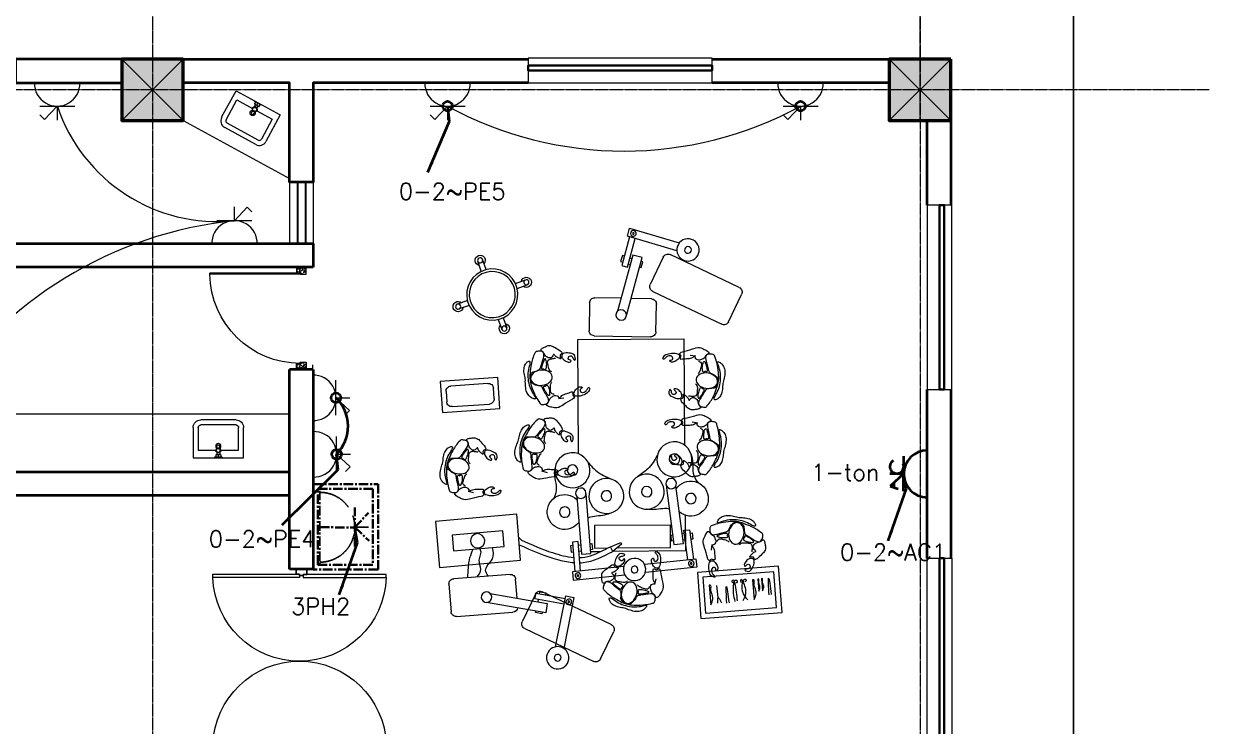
# Model space of a CAD drawing. Header units: millimetres. Extents: x 2402294 to 3337895, y 3394997 to 3969149.
# Drawn here: x 2469517 to 2481103, y 3837502 to 3844364 of the extents above; entities that cross this region are included whole.
import ezdxf

# ---------------------------------------------------------------- set-up
doc = ezdxf.new("R2010")
doc.units = ezdxf.units.MM
doc.header["$MEASUREMENT"] = 0
doc.linetypes.add('CENTER', pattern=[2, 1.25, -0.25, 0.25, -0.25])
doc.linetypes.add('DASHED', pattern=[0.75, 0.5, -0.25])
for name, color, linetype, lineweight in [('0newfurnture', 30, 'Continuous', 15), ('centreline', 52, 'CENTER', 5), ('Column-0.5', 14, 'Continuous', 50), ('door', 41, 'Continuous', 5), ('Door Opening-0.09', 253, 'Continuous', 9), ('Furniture Hospital-0.09', 44, 'Continuous', 9), ('Hatch', 9, 'Continuous', 9), ('hidden lines', 205, 'DASHED', 5), ('layout', 65, 'Continuous', 5), ('Power Sockets City supply', 141, 'Continuous', 13), ('Sill Level', 140, 'Continuous', 20), ('stairs', 6, 'Continuous', 25), ('WALL 0.2', 7, 'Continuous', 20), ('wall 0.4', 7, 'Continuous', 40), ('WINDOW', 152, 'Continuous', 30), ('Windows Plan', 152, 'Continuous', 35)]:
    doc.layers.add(name, color=color, linetype=linetype, lineweight=lineweight)
doc.layers.add('power socket 3phase line', color=54, linetype='CENTER')
doc.layers.add('Wires', color=1, linetype='Continuous')
doc.styles.add('romans', font='romans.shx')
doc.styles.get("Standard").update_dxf_attribs({"font": 'arial.ttf'})
doc.dimstyles.get("Standard").update_dxf_attribs({"dimtxt": 500, "dimasz": 100, "dimexe": 100, "dimexo": 200, "dimgap": 0.09, "dimtad": 0, "dimtoh": 1, "dimdec": 0, "dimzin": 0, "dimdsep": 46, "dimtxsty": 'Standard', "dimblk": 'DOT', "dimcen": 0, "dimclrd": 256, "dimclre": 256, "dimclrt": 256, "dimadec": 0, "dimazin": 0, "dimtfac": 1, "dimtdec": 0, "dimtofl": 0, "dimtmove": 0, "dimatfit": 3, "dimfxl": 1, "dimtolj": 1, "dimtzin": 0, "dimlwd": -1, "dimlwe": -1, "dimarcsym": 1})

# ---------------------------------------------------------------- blocks, each defined once
blk = doc.blocks.new('MAIN DOOR')
at = {"layer": 'door', "ltscale": 1000}
for points in [[(2346.08, 190.6), (2346.08, 188.53)], [(2348.88, 188.12), (2347.4, 188.12), (2347.4, 188.53), (2346.08, 188.53), (2346.08, 190.6), (2350.2, 190.6)], [(2347.4, 188.12), (2348.88, 188.12), (2348.88, 188.53), (2350.2, 188.53), (2350.2, 190.6), (2346.08, 190.6)], [(2350.2, 190.6), (2350.2, 188.53)], [(2313.41, 120.66), (2347.33, 120.66), (2347.33, 121.91), (2313.41, 121.91), (2313.41, 120.66)], [(2348.82, 121.07), (2347.33, 121.07), (2347.33, 120.66), (2346.01, 120.66), (2346.01, 118.6), (2350.14, 118.6)], [(2347.33, 121.07), (2348.82, 121.07), (2348.82, 120.66), (2350.14, 120.66), (2350.14, 118.6), (2346.01, 118.6)], [(2346.01, 118.6), (2346.01, 120.66)], [(2381.26, 120.66), (2348.82, 120.66), (2348.82, 121.91), (2381.26, 121.91), (2381.26, 120.66)], [(2350.14, 118.6), (2350.14, 120.66)]]:
    blk.add_lwpolyline(points, dxfattribs=at)
for points in [[(2313.47, 188.53), (2347.4, 188.53), (2347.4, 187.28), (2313.47, 187.28)], [(2381.32, 188.53), (2348.88, 188.53), (2348.88, 187.28), (2381.32, 187.28)]]:
    blk.add_lwpolyline(points, close=True, dxfattribs=at)
at = {"layer": 'Door Opening-0.09', "ltscale": 1000}
for centre, radius, start, end in [((2347.4, 188.53), 33.94, 182.1168, 357.8826), ((2347.33, 120.66), 33.95, 2.1167, 177.8826)]:
    blk.add_arc(centre, radius, start, end, dxfattribs=at)
at = {"layer": 'WINDOW', "ltscale": 5}
blk.add_line((2350.14, 190.6), (2350.14, 190.6), dxfattribs=at)
blk = doc.blocks.new('2ft column')
at = {"layer": 'Hatch', "ltscale": 5}
h = blk.add_hatch(color=256, dxfattribs=at)
h.dxf.hatch_style = 1
h.paths.add_polyline_path([(2207385, 4176559), (2207985, 4176559), (2207985, 4175959), (2207385, 4175959)])
at = {"layer": 'Column-0.5', "ltscale": 5}
blk.add_lwpolyline([(2207385, 4176559), (2207985, 4176559), (2207985, 4175959), (2207385, 4175959)], close=True, dxfattribs=at)
at = {"layer": 'Defpoints', "ltscale": 5}
for points in [[(2207985, 4176559), (2207385, 4175959)], [(2207985, 4175959), (2207385, 4176559)]]:
    blk.add_lwpolyline(points, dxfattribs=at)
blk = doc.blocks.new('main grid')
at = {"layer": 'centreline', "ltscale": 5}
for p, q in [((2549661, 4018930), (2549661, 3976624)), ((2557161, 4018930), (2557161, 3976624)), ((2559988, 4011172), (2515645, 4011172))]:
    blk.add_line(p, q, dxfattribs=at)
at = {"layer": 'Hatch', "xscale": -1}
for p in [(4757346, -165087), (4764846, -165087)]:
    blk.add_blockref('2ft column', p, dxfattribs=at)
blk = doc.blocks.new('TAP')
at = {"layer": 'Furniture Hospital-0.09', "linetype": 'Continuous'}
for p, q in [((0, 38), (0, -38)), ((5, 38), (0, 38)), ((5, 38), (5, -38)), ((30, 25), (5, 25)), ((30, 0), (5, 0)), ((30, 25), (30, -25)), ((56, 16), (30, 16)), ((51, 7), (48, 8)), ((59, 19), (57, 22)), ((73, 24), (73, 27)), ((88, 20), (89, 22)), ((97, 15), (125, 12)), ((97, 8), (100, 9)), ((5, -38), (0, -38)), ((30, -25), (5, -25)), ((56, -16), (30, -16)), ((51, -8), (48, -9)), ((60, -20), (58, -22)), ((74, -24), (74, -27)), ((88, -19), (90, -22)), ((97, -7), (100, -8)), ((97, -15), (125, -12))]:
    blk.add_line(p, q, dxfattribs=at)
for radius in [21.2, 19.7]:
    blk.add_circle((74, 0), radius, dxfattribs=at)
for centre, radius, start, end in [((74, 0), 27.2, 163.0512, 199.0512), ((74, 0), 24.2, 127.0512, 163.0512), ((74, 0), 27.2, 91.0512, 127.0512), ((74, 0), 24.2, 55.0512, 91.0512), ((74, 0), 27.2, 19.0512, 55.0512), ((74, 0), 24.2, 343.0512, 19.0512), ((95, 0), 32.6, 337.45, 22.55), ((74, 0), 24.2, 199.0512, 235.0512), ((74, 0), 27.2, 235.0512, 271.0512), ((74, 0), 24.2, 271.0512, 307.0512), ((74, 0), 27.2, 307.0512, 343.0512)]:
    blk.add_arc(centre, radius, start, end, dxfattribs=at)
blk = doc.blocks.new('bazin')
at = {"layer": '0newfurnture', "ltscale": 5}
for p, q in [((2434577, 4011590), (2435069, 4011590)), ((2434577, 4011295), (2434577, 4011590)), ((2434626, 4011295), (2434626, 4011516)), ((2434626, 4011516), (2434799, 4011516)), ((2434847, 4011516), (2435020, 4011516)), ((2435020, 4011516), (2435020, 4011295)), ((2435069, 4011590), (2435069, 4011295)), ((2434996, 4011270), (2434651, 4011270)), ((2434996, 4011221), (2434651, 4011221))]:
    blk.add_line(p, q, dxfattribs=at)
blk.add_circle((2434823, 4011477), 25.6, dxfattribs=at)
for centre, radius, start, end in [((2434651, 4011295), 73.8, 180, 270), ((2434651, 4011295), 24.6, 180, 270), ((2434996, 4011295), 73.8, 270, 0), ((2434996, 4011295), 24.6, 270, 0)]:
    blk.add_arc(centre, radius, start, end, dxfattribs=at)
at = {"layer": '0newfurnture', "ltscale": 5, "xscale": 0.9842520018725999, "yscale": 0.9842520018725999, "zscale": 0.9842520018725999, "rotation": 270}
blk.add_blockref('TAP', (2434823, 4011590), dxfattribs=at)
blk = doc.blocks.new('d1')
at = {"layer": 'door'}
for p, q in [((2442.75, 10745.72), (2408.32, 10745.72)), ((2442.75, 10746.15), (2408.33, 10746.15)), ((2408.33, 10746.15), (2408.33, 10745.72))]:
    blk.add_line(p, q, dxfattribs=at)
at = {"layer": 'door', "ltscale": 80}
for points in [[(2445, 10779.7), (2445, 10781.99), (2444.56, 10781.99), (2444.56, 10782.43), (2441.8, 10782.43), (2441.8, 10781.99), (2441.36, 10781.99), (2441.36, 10780.14), (2442.75, 10780.14), (2442.75, 10779.7)], [(2445, 10746.15), (2445, 10743.87), (2444.56, 10743.87), (2444.56, 10743.43), (2441.8, 10743.43), (2441.8, 10743.87), (2441.36, 10743.87), (2441.36, 10745.72), (2442.75, 10745.72), (2442.75, 10746.15)]]:
    blk.add_lwpolyline(points, close=True, dxfattribs=at)
at = {"layer": 'Door Opening-0.09', "ltscale": 80}
blk.add_arc((2442.75, 10745.72), 34.42, 90, 179.274, dxfattribs=at)
at = {"layer": 'hidden lines'}
for centre, radius, start, end in [((2441.64, 10791.37), 9.82, 268.3986, 287.3158), ((2441.38, 10784.76), 4.22, 269.7899, 318.9675), ((2444.33, 10781.34), 2.81, 166.4652, 205.1802), ((2445.01, 10781.68), 2.48, 162.4671, 233.2418), ((2441.57, 10782.05), 3, 308.4681, 358.9527), ((2445.46, 10782.07), 1.81, 168.6475, 255.2319), ((2441.38, 10741.1), 4.22, 41.0325, 90.2101), ((2444.33, 10744.52), 2.81, 154.8198, 193.5348), ((2445.01, 10744.18), 2.48, 126.7582, 197.5329), ((2441.57, 10743.81), 3, 1.0473, 51.5319), ((2445.46, 10743.79), 1.81, 104.7681, 191.3525), ((2441.64, 10734.49), 9.82, 72.6842, 91.6014)]:
    blk.add_arc(centre, radius, start, end, dxfattribs=at)
blk = doc.blocks.new('v18')
at = {"layer": 'Sill Level'}
blk.add_lwpolyline([(2462914, 3850453), (2464714, 3850453), (2464714, 3850693), (2462914, 3850693)], close=True, dxfattribs=at)
at = {"layer": 'Windows Plan'}
blk.add_lwpolyline([(2464714, 3850573), (2462914, 3850573), (2462914, 3850620), (2464714, 3850620)], close=True, dxfattribs=at)
blk = doc.blocks.new('15A N soc')
at = {"layer": 'Power Sockets City supply', "color": 244, "lineweight": 13, "true_color": 0x991b1e}
for p, q in [((52222.5612, 99516.2064), (52222.5611, 99516.2603)), ((52222.5612, 99516.2064), (52222.6099, 99516.2585)), ((52222.6099, 99516.2585), (52222.6282, 99516.2401)), ((52222.6282, 99516.2064), (52222.4926, 99516.2064)), ((52222.4338, 99516.1156), (52222.6863, 99516.1156))]:
    blk.add_line(p, q, dxfattribs=at)
blk.add_arc((52222.5612, 99516.1182), 0.0881, 358.32, 181.68, dxfattribs=at)
blk = doc.blocks.new('surgeon plan')
at = {"linetype": 'Continuous'}
blk.add_line((-223, 138), (-224, 193), dxfattribs=at)
blk.add_ellipse((0, 0), major_axis=(-3, 106), ratio=0.704082)
for points, start_tangent, end_tangent in [([(-212, 298), (-224, 316), (-225, 363), (-208, 419), (-172, 451), (-155, 450), (-154, 443), (-166, 432), (-189, 408), (-184, 361), (-159, 364), (-152, 380), (-146, 384), (-138, 374), (-141, 345), (-170, 308), (-199, 295), (-212, 298)], (-0.992752, 0.120179), (-0.992752, 0.120179)), ([(197, 228), (206, 242), (204, 296), (178, 348), (153, 354), (129, 346), (139, 335), (157, 328), (174, 316), (162, 287), (142, 287), (132, 303), (123, 309), (116, 292), (123, 267), (155, 232), (185, 224), (197, 228)], (0.96624, 0.257643), (0.96624, 0.257643)), ([(-272, 16), (-281, 22), (-300, 64), (-311, 113), (-290, 179), (-248, 273), (-235, 293), (-225, 296), (-215, 286), (-198, 281), (-184, 285), (-177, 282), (-177, 265), (-188, 213), (-207, 166), (-218, 155), (-221, 151), (-209, 141), (-194, 129), (-189, 104), (-202, 72), (-216, 54), (-231, 46), (-244, 39), (-263, 20), (-269, 16), (-272, 16)], (-0.995331, -0.09652), (-0.995331, -0.09652)), ([(170, 188), (162, 203), (160, 209), (163, 213), (168, 212), (188, 209), (200, 215), (209, 227), (218, 229), (232, 220), (274, 170), (296, 136), (302, 115), (295, 78), (284, 46), (278, 36), (270, 29), (255, 38), (244, 49), (215, 61), (196, 75), (185, 92), (181, 120), (197, 137), (209, 146), (211, 150), (209, 152), (194, 160), (180, 174), (170, 188)], (-0.507743, 0.861508), (-0.507743, 0.861508)), ([(-16, -109), (-49, -89), (-73, -43), (-87, -11), (-117, 3), (-207, 38), (-242, 39), (-258, 20), (-262, -20), (-259, -36), (-244, -47), (-178, -77), (-94, -102), (-13, -114), (62, -104), (141, -83), (247, -32), (257, -23), (260, -9), (256, 29), (244, 48), (227, 53), (150, 27), (91, -2), (84, -8), (76, -24), (67, -64), (57, -90), (45, -97), (11, -109), (-16, -109)], (-0.968474, -0.249114), (-0.968474, -0.249114)), ([(-143, 24), (-174, 39), (-183, 47), (-183, 52), (-180, 55), (-166, 59), (-117, 60), (-99, 56), (-87, 52), (-80, 46), (-80, 40), (-85, 31), (-87, 26), (-87, 22), (-85, 21), (-85, 18), (-93, 10), (-98, 9), (-113, 12), (-143, 24)], (-0.907368, 0.420338), (-0.907368, 0.420338)), ([(139, 31), (169, 48), (178, 57), (178, 61), (175, 64), (160, 68), (112, 66), (93, 61), (81, 56), (76, 50), (75, 45), (80, 35), (83, 30), (83, 27), (81, 25), (82, 22), (90, 15), (95, 14), (110, 18), (139, 31)], (0.883511, 0.46841), (0.883511, 0.46841)), ([(-5, -159), (-63, -165), (-124, -160), (-168, -137), (-191, -107), (-197, -89), (-197, -83), (-191, -80), (-173, -86), (-128, -108), (-35, -130), (42, -128), (113, -109), (157, -93), (171, -93), (176, -100), (170, -117), (151, -138), (109, -157), (50, -161), (-5, -159)], (-0.98774, -0.156108), (-0.98774, -0.156108))]:
    blk.add_spline(points, degree=3, dxfattribs=dict(start_tangent=start_tangent, end_tangent=end_tangent))
for points in [[(44, 107), (60, 90), (105, 81), (140, 79), (160, 88), (168, 107), (172, 142), (172, 160)], [(-178, 104), (-174, 92), (-164, 77), (-154, 73), (-138, 72), (-95, 77), (-73, 84), (-59, 94)]]:
    blk.add_spline(points, degree=3)
blk = doc.blocks.new('OT Working Group with All Equipment')
at = {"linetype": 'Continuous'}
for p, q in [((-1186, 1655), (-1304, 1656)), ((-1183, 1693), (-1302, 1694)), ((-1188, 1604), (-1379, 1606)), ((-1211, 1178), (-1402, 1180)), ((-751, 975), (-752, 953)), ((-691, 972), (-692, 950)), ((1978, 610), (1970, 630)), ((2035, 630), (2027, 650)), ((-789, -69), (-788, -47)), ((-729, -70), (-728, -48)), ((1814, -490), (1842, -390)), ((1862, -504), (1890, -403)), ((-1232, -498), (-1253, -504)), ((-642, -622), (-612, -647)), ((1525, -695), (1424, -667)), ((1525, -695), (1424, -667)), ((1538, -646), (1437, -618)), ((2018, -779), (2119, -807)), ((2018, -779), (2119, -807)), ((2005, -828), (2106, -856)), ((1681, -970), (1653, -1071)), ((1729, -984), (1701, -1084)), ((1729, -984), (1701, -1084))]:
    blk.add_line(p, q, dxfattribs=at)
for points in [[(-1073, 1868), (-1078, 1071), (-1530, 1074), (-1525, 1870)], [(-1123, 1818), (-1128, 1122), (-1480, 1124), (-1475, 1820)], [(-749, 351), (-814, 261), (-768, 242), (-734, 346)], [(-386, -650), (-400, -1446), (-852, -1439), (-838, -643)], [(-539, -798), (-547, -1294), (-699, -1291), (-691, -795)], [(958, -740), (958, -1304), (656, -1304), (656, -740)]]:
    blk.add_lwpolyline(points, close=True, dxfattribs=at)
for points in [[(1690, 829), (1323, 1479, -0.414214), (1342, 1547), (1601, 1694, -0.414214), (1670, 1675), (2037, 1025, -0.414214), (2018, 956), (1759, 810, -0.414214)], [(-1506, -650), (-1873, 0, -0.414214), (-1854, 68), (-1595, 215, -0.414214), (-1527, 196), (-1159, -455, -0.414214), (-1178, -523), (-1438, -669, -0.414214)], [(908, -1204, -0.414214), (858, -1254), (756, -1254, -0.414214), (706, -1204), (706, -840, -0.414214), (756, -790), (858, -790, -0.414214), (908, -840)]]:
    blk.add_lwpolyline(points, format="xyb", close=True, dxfattribs=at)
for points in [[(-962, 561), (-944, 1067), (-1025, 1070), (-1043, 564)], [(-947, 987), (-658, 969), (-656, 1025), (-945, 1043)], [(-690, 1027), (-689, 1049), (-749, 1051), (-750, 1031)], [(160, -5), (1274, 65), (1209, 1100), (172, 1035)], [(2069, 1093), (2248, 620), (2324, 648), (2145, 1122)], [(-512, 992), (-860, 970), (-816, 257)], [(-206, 827), (-791, 862), (-786, 956), (-220, 921)], [(-784, 303), (-816, 828), (-598, 842), (-551, 100), (-770, 86), (-778, 217)], [(-755, 860), (-756, 842), (-696, 840), (-695, 856)], [(1475, 556), (2028, 749), (2059, 661), (1524, 474)], [(1937, 717), (1931, 732), (1987, 754), (1994, 737)], [(2240, 642), (1966, 546), (1946, 599), (2220, 695)], [(2055, 577), (2062, 559), (2006, 537), (1998, 558)], [(-969, 359), (-987, -147), (-1068, -144), (-1050, 362)], [(-809, 143), (-803, 46)], [(-254, -53), (-821, -47), (-820, 46), (-234, 40)], [(-724, 45), (-723, 61), (-783, 64), (-784, 46)], [(-985, -67), (-695, -70), (-697, -126), (-987, -123)], [(-1705, -362), (-1216, -228), (-1238, -150), (-1726, -284)], [(-731, -126), (-732, -148), (-792, -145), (-791, -125)], [(-1294, -249), (-1224, -531), (-1170, -516), (-1240, -234)], [(-1139, -963), (-1276, -413), (-1366, -435), (-1225, -1004)], [(-1178, -483), (-1157, -477), (-1173, -419), (-1193, -425)], [(-1357, -470), (-1375, -475), (-1358, -533), (-1343, -529)]]:
    blk.add_lwpolyline(points, dxfattribs=at)
for points in [[(1646, 517), (1669, 261, -0.414214), (1624, 206), (1354, 182, -0.414214), (1300, 227), (1250, 778, -0.414214), (1296, 832), (1565, 856, -0.414214), (1619, 811), (1637, 613)], [(-1203, -704), (-1018, -705, -0.414214), (-968, -756), (-971, -1308, -0.414214), (-1021, -1358), (-1292, -1356, -0.414214), (-1341, -1306), (-1339, -754, -0.353094), (-1299, -705, -0.353094)]]:
    blk.add_lwpolyline(points, format="xyb", dxfattribs=at)
for centre, radius in [((2071, 1202), 109), ((2071, 1202), 33.2), ((-987, 1018), 27.7), ((-354, 1058), 51.3), ((40, 925), 171), ((-987, 1018), 8.29), ((-194, 877), 51.3), ((41, 926), 51.3), ((-256, 633), 171), ((2269, 681), 27.7), ((-256, 633), 51.3), ((2268, 680), 8.29), ((-1006, 461), 109), ((-1006, 461), 33.2), ((1483, 505), 51.3), ((-270, 237), 171), ((-270, 237), 51.3), ((-226, -11), 51.3), ((4, -76), 171), ((-1027, -95), 27.7), ((-1027, -95), 8.29), ((4, -76), 51.3), ((-1276, -202), 27.7), ((-1275, -202), 8.29), ((-398, -180), 51.3), ((-1813, -349), 109), ((-1813, -349), 33.2), ((1866, -396), 25), ((1771, -737), 250), ((1771, -737), 225), ((1431, -643), 25), ((2112, -831), 25), ((-1174, -1001), 51.3), ((-618, -1049), 69.8), ((1677, -1078), 25)]:
    blk.add_circle(centre, radius, dxfattribs=at)
for centre, radius, start, end in [((-354, 1058), 171, 307.9216, 225.1546), ((-398, -180), 171, 130.7668, 47.9998), ((1866, -396), 50, 284.5051, 224.5051), ((1431, -643), 50, 14.5051, 314.5051), ((2112, -831), 50, 194.5051, 134.5051), ((1677, -1078), 50, 104.5051, 44.5051)]:
    blk.add_arc(centre, radius, start, end, dxfattribs=at)
for points in [[(-1345, 1755), (-1183, 1762), (-1343, 1777)], [(-1379, 1606), (-1340, 1625), (-1281, 1626), (-1242, 1616), (-1186, 1613), (-1188, 1604)], [(-1304, 1656), (-1280, 1668), (-1243, 1668), (-1219, 1663), (-1184, 1660), (-1186, 1655)], [(-1302, 1694), (-1277, 1706), (-1240, 1706), (-1217, 1700), (-1181, 1698), (-1183, 1693)], [(-1383, 1500), (-1335, 1525), (-1213, 1517), (-1184, 1517), (-1178, 1540), (-1194, 1540), (-1199, 1527)], [(-1379, 1544), (-1317, 1506), (-1209, 1505), (-1188, 1507), (-1177, 1492), (-1190, 1485), (-1204, 1498)], [(-1386, 1420), (-1206, 1420), (-1179, 1419), (-1187, 1400), (-1206, 1416)], [(-1382, 1443), (-1208, 1429), (-1187, 1429), (-1179, 1436), (-1187, 1455), (-1205, 1447), (-1204, 1438)], [(-1396, 1337), (-1235, 1344), (-1395, 1359)], [(-1391, 1251), (-1336, 1256), (-1389, 1286)], [(-1402, 1180), (-1363, 1200), (-1304, 1200), (-1266, 1191), (-1209, 1187), (-1211, 1178)], [(-1336, 1256), (-1217, 1253)], [(-969, -970), (-910, -991), (-805, -917), (-693, -909)], [(-970, -1077), (-899, -1037), (-808, -1047), (-711, -1026), (-695, -1038)], [(-970, -1170), (-878, -1158), (-777, -1135), (-696, -1098)]]:
    blk.add_spline(points, degree=3, dxfattribs=at)
for points, knots in [([(-206, 1143), (-183, 1127), (-104, 1083), (5, 1115), (73, 1094), (80, 1092)], [0.046601, 0.046601, 0.046601, 0.046601, 0.0900895, 0.1933687, 0.2037729, 0.2037729, 0.2037729, 0.2037729]), ([(-441, 841), (-438, 833), (-426, 773), (-443, 696), (-430, 633), (-427, 623)], [0.0763923, 0.0763923, 0.0763923, 0.0763923, 0.0899058, 0.1763198, 0.1924471, 0.1924471, 0.1924471, 0.1924471]), ([(90, 761), (43, 733), (-35, 675), (-81, 588), (-105, 552)], [0.0412593, 0.0412593, 0.0412593, 0.0412593, 0.1268022, 0.1953195, 0.1953195, 0.1953195, 0.1953195]), ([(-902, -68), (-903, -57), (-903, 55), (-856, 164), (-814, 261)], [0.6194931, 0.6194931, 0.6194931, 0.6194931, 0.652036, 0.9620659, 0.9620659, 0.9620659, 0.9620659]), ([(-852, -68), (-855, 5), (-835, 75), (-794, 180), (-781, 211), (-768, 242)], [0.6168993, 0.6168993, 0.6168993, 0.6168993, 0.8640409, 0.8640409, 0.9620659, 0.9620659, 0.9620659, 0.9620659]), ([(-469, 43), (-466, 50), (-450, 110), (-462, 187), (-443, 249), (-440, 259)], [0.0763923, 0.0763923, 0.0763923, 0.0763923, 0.0899058, 0.1763198, 0.1924471, 0.1924471, 0.1924471, 0.1924471]), ([(66, 84), (21, 116), (-53, 179), (-92, 270), (-114, 307)], [0.0412593, 0.0412593, 0.0412593, 0.0412593, 0.1268022, 0.1953195, 0.1953195, 0.1953195, 0.1953195]), ([(-686, -646), (-751, -524), (-839, -359), (-890, -173), (-897, -124)], [0, 0, 0, 0, 0.4151651, 0.5630048, 0.5630048, 0.5630048, 0.5630048]), ([(-642, -622), (-694, -524), (-745, -428), (-812, -261), (-836, -191), (-847, -124)], [0, 0, 0, 0, 0.333935, 0.333935, 0.5544949, 0.5544949, 0.5544949, 0.5544949]), ([(-256, -275), (-233, -261), (-151, -223), (-44, -263), (26, -246), (32, -245)], [0.046601, 0.046601, 0.046601, 0.046601, 0.0900895, 0.1933687, 0.2037729, 0.2037729, 0.2037729, 0.2037729])]:
    blk.add_open_spline(points, degree=3, knots=knots, dxfattribs=at)
for p, rotation in [((-724, 1478), 101.2927504414422), ((784, 1296), 191.2927504415342), ((127, 1258), 193.7314390524244), ((-1228, 393), 287.7717295873149), ((927, -315), 356.6115438000751), ((276, -434), 19.25181711451169), ((122, -1184), 14.85440863397004)]:
    blk.add_blockref('surgeon plan', p, dxfattribs=dict(at, rotation=rotation))
blk = doc.blocks.new('3 ph sock')
at = {"color": 2, "ltscale": 5}
blk.add_line((-44666.12, -38223.8), (-44666.12, -38222), dxfattribs=at)
at = {"ltscale": 5}
blk.add_arc((-44666.12, -38228.39), 4.59, 0, 180, dxfattribs=at)
at = {"layer": 'power socket 3phase line', "color": 5, "lineweight": 35}
blk.add_line((-44666.12, -38223.8), (-44664.34, -38221.91), dxfattribs=at)
at = {"layer": 'power socket 3phase line', "color": 1, "lineweight": 35}
blk.add_line((-44666.12, -38223.8), (-44668, -38222), dxfattribs=at)
at = {"layer": 'power socket 3phase line', "lineweight": 35}
for p, q in [((-44663.58, -38223.8), (-44668.73, -38223.8)), ((-44666.13, -38228.39), (-44666.08, -38223.8))]:
    blk.add_line(p, q, dxfattribs=at)
at = {"layer": 'power socket 3phase line', "lineweight": 25}
blk.add_line((-44670.92, -38228.39), (-44661.32, -38228.39), dxfattribs=at)
at = {"layer": 'power socket 3phase line', "lineweight": 35}
for points in [[(-44671.8, -38220.74), (-44660.56, -38220.74), (-44660.56, -38229.27), (-44671.8, -38229.27)], [(-44671.19, -38221.43), (-44661.18, -38221.43), (-44661.18, -38228.66), (-44671.19, -38228.66)]]:
    blk.add_lwpolyline(points, close=True, dxfattribs=at)
blk = doc.blocks.new('_Dot')
at = {"color": 0, "linetype": 'ByBlock', "lineweight": -2}
blk.add_line((-0.5, 0), (-1, 0), dxfattribs=at)
at = {"color": 0, "linetype": 'ByBlock', "lineweight": -3, "const_width": 0.5}
blk.add_lwpolyline([(-0.25, 0, 1), (0.25, 0, 1)], format="xyb", close=True, dxfattribs=at)
blk = doc.blocks.new('AC Power Socket')
at = {"layer": 'wall 0.4', "color": 114, "ltscale": 5, "true_color": 0x139b48}
for p, q in [((2405368, 3836252), (2405340, 3836174)), ((2405354, 3836213), (2405405, 3836212)), ((2405491, 3836120), (2405368, 3836252)), ((2405491, 3836256), (2405491, 3836120)), ((2405318, 3836120), (2405660, 3836120)), ((2405170, 3835891), (2405807, 3835891))]:
    blk.add_line(p, q, dxfattribs=at)
for centre, radius, start, end in [((2405559, 3836188), 67.6, 32.4797, 294.3307), ((2405488, 3835891), 229, 0, 180)]:
    blk.add_arc(centre, radius, start, end, dxfattribs=at)

msp = doc.modelspace()

# ---------------------------------------------------------------- linework, layer by layer
at = {"layer": '0newfurnture', "ltscale": 5}
msp.add_line((2471075.9, 3843417.8), (2472115.9, 3842850.8), dxfattribs=at)
msp.add_lwpolyline([(2468435.9, 3839987.8), (2472115.9, 3839987.8), (2472115.9, 3840552.1), (2468435.9, 3840552.1)], close=True, dxfattribs=at)
at = {"layer": 'centreline', "ltscale": 5}
for p, q in [((2470775.9, 3851476), (2470775.9, 3803535.9)), ((2478275.9, 3851476), (2478275.9, 3843417.8))]:
    msp.add_line(p, q, dxfattribs=at)
at = {"layer": 'stairs', "ltscale": 5}
msp.add_lwpolyline([(2468206.5, 3844017.8), (2468206.5, 3845217.8), (2479775.9, 3845217.8), (2479775.9, 3836517.8)], dxfattribs=at)
at = {"layer": 'WALL 0.2', "ltscale": 5}
for points in [[(2472115.9, 3842817.8), (2472115.9, 3842217.8)], [(2472345.9, 3842817.8), (2472345.9, 3842217.8)]]:
    msp.add_lwpolyline(points, dxfattribs=at)
at = {"layer": 'wall 0.4', "ltscale": 5}
for p, q in [((2468205.9, 3842217.8), (2472345.9, 3842217.8)), ((2472345.9, 3842217.8), (2472345.9, 3841987.8)), ((2472345.9, 3841987.8), (2468205.9, 3841987.8)), ((2472115.9, 3839987.8), (2472115.9, 3840987.8)), ((2472345.9, 3840987.8), (2472115.9, 3840987.8)), ((2472345.9, 3840987.8), (2472345.9, 3839037.8)), ((2468435.9, 3839987.8), (2472115.9, 3839987.8)), ((2472115.9, 3839037.8), (2472115.9, 3839987.8)), ((2472115.9, 3839757.8), (2468205.9, 3839757.8)), ((2472345.9, 3839037.8), (2472115.9, 3839037.8))]:
    msp.add_line(p, q, dxfattribs=at)
for points in [[(2470475.9, 3844017.8), (2469435.9, 3844017.8), (2469435.9, 3843787.8), (2470475.9, 3843787.8)], [(2471075.9, 3844017.8), (2474445.9, 3844017.8)], [(2476245.9, 3844017.8), (2477975.9, 3844017.8)], [(2474445.9, 3843787.8), (2472345.9, 3843787.8), (2472345.9, 3842817.8), (2472115.9, 3842817.8), (2472115.9, 3843787.8), (2471075.9, 3843787.8)], [(2477975.9, 3843787.8), (2476245.9, 3843787.8)], [(2478345.9, 3842592.8), (2478345.9, 3843417.8)], [(2478575.9, 3843417.8), (2478575.9, 3842592.8)], [(2478345.9, 3839142.8), (2478345.9, 3840792.8)], [(2478575.9, 3840792.8), (2478575.9, 3839142.8)]]:
    msp.add_lwpolyline(points, dxfattribs=at)
at = {"layer": 'wall 0.4', "color": 3, "ltscale": 5}
for centre in [(2473658.9, 3843558.8), (2477108, 3843558.8), (2472568.3, 3840710.5), (2472574.8, 3840158.6)]:
    msp.add_circle(centre, 47.6, dxfattribs=at)
at = {"layer": 'wall 0.4', "color": 5, "ltscale": 5}
msp.add_arc((2472303.4, 3840432.4), 384.1, 314.96422, 46.39467, dxfattribs=at)
at = {"layer": 'WINDOW', "ltscale": 5}
for points in [[(2472190.9, 3842817.8), (2472190.9, 3842217.8)], [(2472270.9, 3842817.8), (2472270.9, 3842217.8)]]:
    msp.add_lwpolyline(points, dxfattribs=at)
at = {"layer": 'Wires', "color": 2, "lineweight": 9}
for centre, radius, start, end in [((2471409.1, 3844079.1), 1647.4, 198.40846, 275.84413), ((2471991.3, 3838485.8), 3976.3, 96.01245, 146.78049)]:
    msp.add_arc(centre, radius, start, end, dxfattribs=at)
at = {"layer": 'Wires', "color": 5, "lineweight": 9}
msp.add_arc((2475383.4, 3846732.7), 3612.1, 241.48265, 298.51735, dxfattribs=at)

# ---------------------------------------------------------------- block references
at = {"layer": '0newfurnture', "ltscale": 5}
msp.add_blockref('main grid', (-78884.9, -167454.1), dxfattribs=at)
at = {"layer": '0newfurnture', "rotation": 331.4004904711639}
msp.add_blockref('bazin', (-1586219.9, 1486978.5), dxfattribs=at)
at = {"layer": '0newfurnture', "xscale": -1, "rotation": 180}
msp.add_blockref('bazin', (36595.6, 7851715.5), dxfattribs=at)
at = {"layer": 'Door Opening-0.09'}
for name, p, xscale, yscale, zscale, rotation in [('d1', (2409424.4, 4117423.9), -25.64102998076803, 25.64102998076803, 25.64102998076803, 180.0333351142591), ('MAIN DOOR', (2413531.5, 3842053.1), -24.99999476308163, 24.99999476308163, 24.99999476308163, 179.9508515784996)]:
    msp.add_blockref(name, p, dxfattribs=dict(at, xscale=xscale, yscale=yscale, zscale=zscale, rotation=rotation))
at = {"layer": 'layout', "ltscale": 50, "xscale": -0.9999959232507394, "yscale": 0.9999956265091896, "zscale": 0.9999955000303752, "rotation": 274.0375133884845}
msp.add_blockref('OT Working Group with All Equipment', (2474955.7, 3840004.4), dxfattribs=at)
at = {"layer": 'power socket 3phase line', "lineweight": 35, "xscale": 74.24540135267387, "yscale": 74.24540135267387, "zscale": 74.24540135267387, "rotation": 270}
msp.add_blockref('3 ph sock', (5310693.6, 523192.1), dxfattribs=at)
at = {"layer": 'Power Sockets City supply', "lineweight": 0, "xscale": 2523.339306174504, "yscale": 2523.339306174504, "zscale": 2523.339306174504}
for p, rotation in [((134245085.3, 254956714), 180), ((134248900.3, 254956714), 180), ((134252349.3, 254956714), 180), ((-248640586.8, 135615951.8), 270.0000000000001), ((-248640580.3, 135615399.9), 270.0000000000001)]:
    msp.add_blockref('15A N soc', p, dxfattribs=dict(at, rotation=rotation))
msp.add_blockref('15A N soc', (-129303664.5, -247270714.9), dxfattribs=at)
at = {"layer": 'wall 0.4'}
msp.add_blockref('v18', (11532.2, -6664.7), dxfattribs=at)
for name, p, rotation in [('v18', (-1372106.6, 6305506.4), 270), ('AC Power Socket', (6304129.9, 1418436.9), 89.76006362643113)]:
    msp.add_blockref(name, p, dxfattribs=dict(at, rotation=rotation))
at = {"layer": 'wall 0.4', "xscale": -1, "rotation": 270.0000000000987}
msp.add_blockref('v18', (-1372106.6, 1374429.1), dxfattribs=at)

# ---------------------------------------------------------------- texts
at = {"layer": 'wall 0.4', "color": 5, "ltscale": 5, "style": 'romans'}
for s, p in [('0-2~PE5', (2473183.3, 3842644.9)), ('0-2~PE4', (2471326, 3839250.5))]:
    msp.add_text(s, height=162.3, dxfattribs=at).set_placement(p)
at = {"layer": 'wall 0.4', "ltscale": 5, "style": 'romans'}
for s, p in [('1-ton', (2477212, 3839901)), ('0-2~AC1', (2477495.2, 3839121.5)), ('3PH2', (2472130.8, 3838591.8))]:
    msp.add_text(s, height=162.3, dxfattribs=at).set_placement(p)

# ---------------------------------------------------------------- leaders
at = {"layer": 'wall 0.4', "ltscale": 5}
for points in [[(2473467.1, 3842915.5), (2473678.4, 3843412.6), (2473660.8, 3843559.1)], [(2472042.5, 3839471), (2472588.6, 3840010.9), (2472573, 3840157.6)], [(2477963.9, 3839314.4), (2478143.6, 3839823.7), (2478116.9, 3839968.8)], [(2472599.5, 3838784.6), (2472779.2, 3839294), (2472752.5, 3839439)]]:
    msp.add_leader(points, dimstyle='Standard', override={"dimfxl": 500, "dimfxlon": 1}, dxfattribs=at)

doc.saveas('drawing.dxf')
